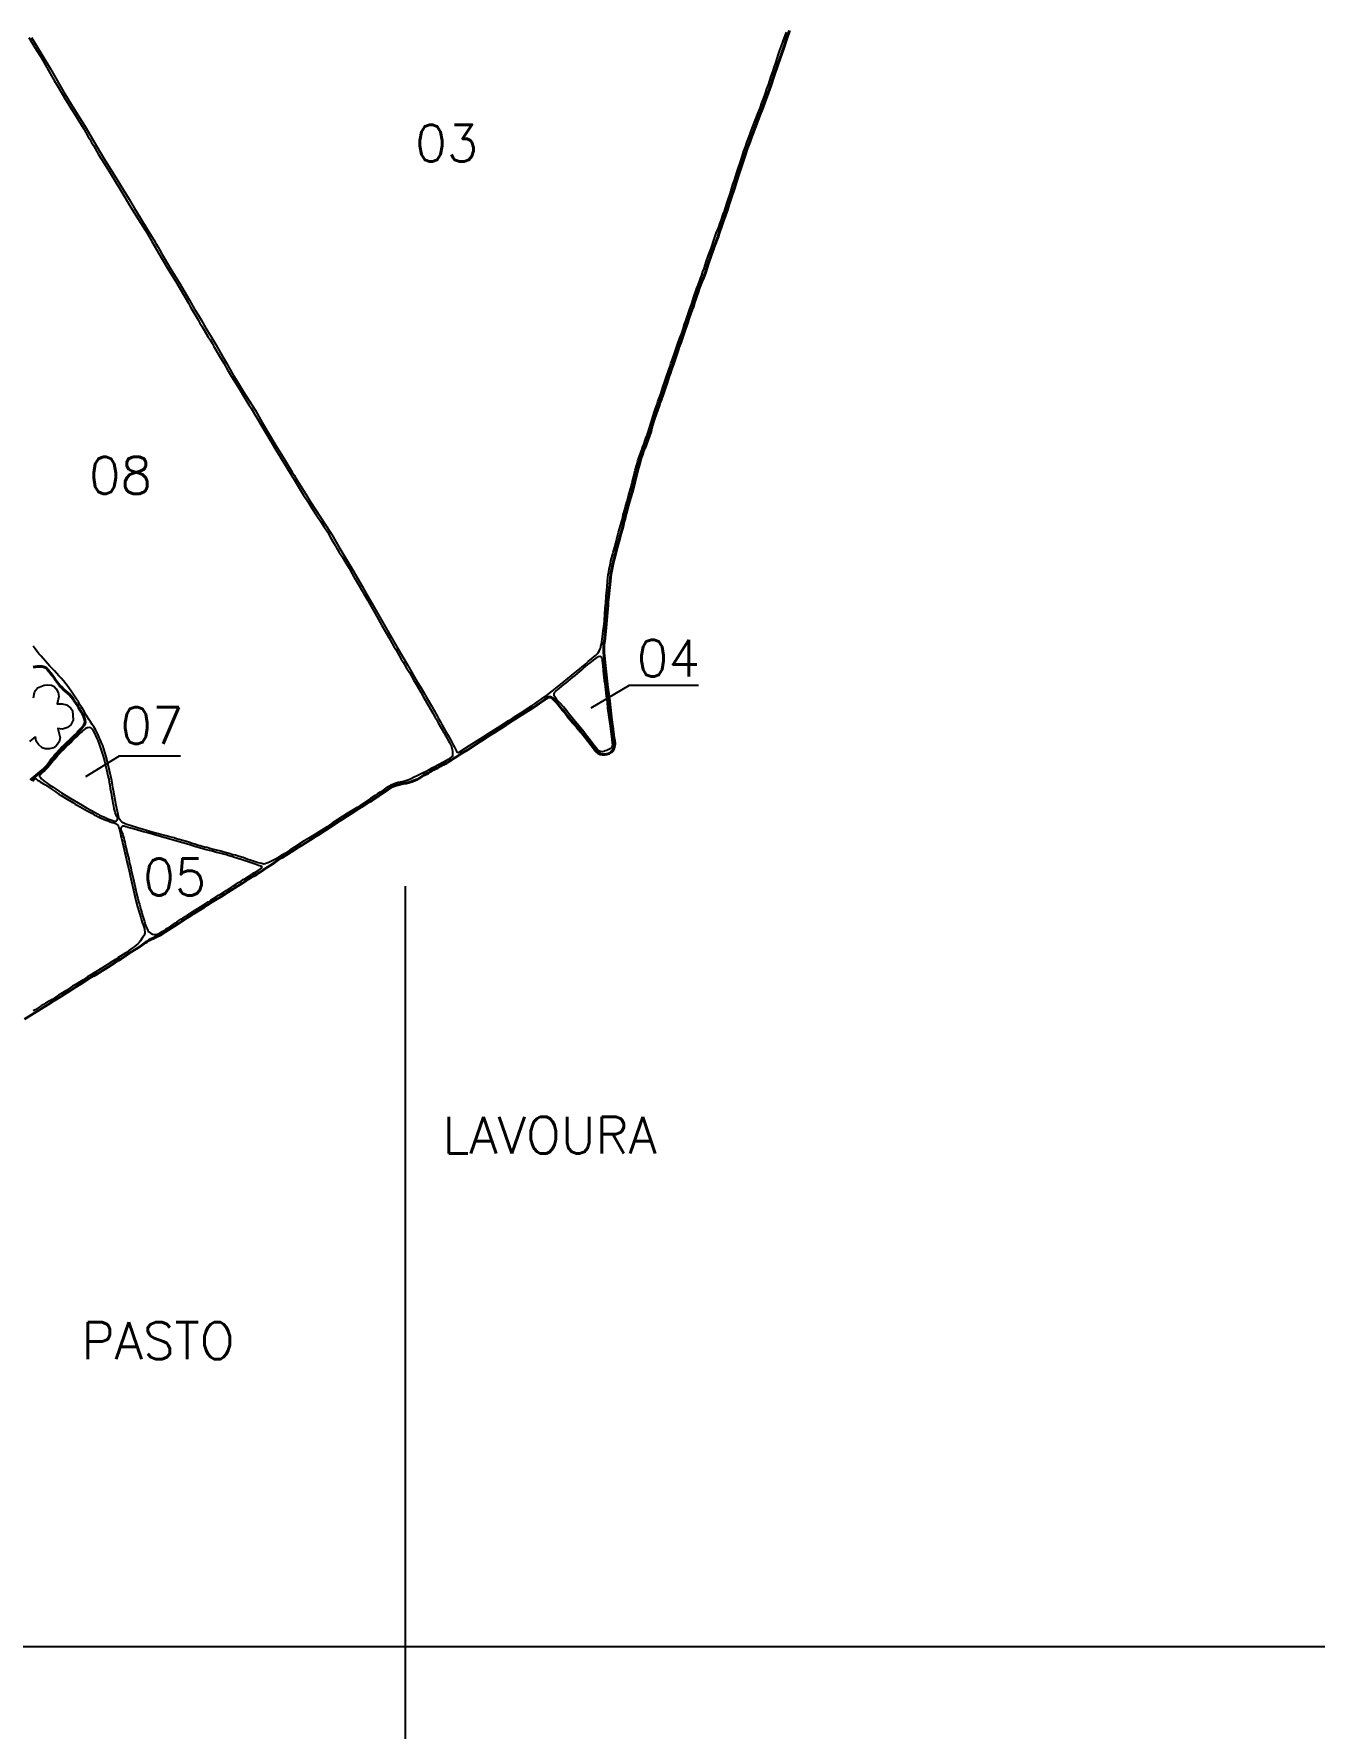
# Model space of a CAD drawing. Extents: x 743869 to 754264, y 7795787 to 7803137.
# Drawn here: x 750541 to 752124, y 7799499 to 7801595 of the extents above; entities that cross this region are included whole.
import ezdxf

# ---------------------------------------------------------------- set-up
doc = ezdxf.new("R2010")
doc.units = 0
doc.linetypes.add('CONTINUO', pattern=[0])
doc.layers.add('0114000593', color=1, linetype='Continuous', lineweight=40)
doc.layers.add('TEXTO_DIVERSOS', color=7, linetype='Continuous', lineweight=5)
for name, color, linetype in [('0114000593003', 5, 'Continuous'), ('0114000593004', 5, 'Continuous'), ('0114000593005', 5, 'Continuous'), ('0114000593006', 5, 'Continuous'), ('0114000593007', 5, 'Continuous'), ('0114000593008', 5, 'Continuous'), ('MALHA', 8, 'Continuous'), ('MATO', 3, 'Continuous'), ('TEXTO_NUN_TAL', 7, 'Continuous')]:
    doc.layers.add(name, color=color, linetype=linetype)
doc.styles.add('Simplex', font='simplex.shx')

msp = doc.modelspace()

# ---------------------------------------------------------------- linework, layer by layer
at = {"layer": '0114000593', "linetype": 'ByBlock'}
for points in [[(750528.9, 7800376.1), (750558, 7800394.4), (750561.3, 7800396.4), (750564.5, 7800398.5), (750568, 7800400.5), (750571.4, 7800402.7), (750577.8, 7800406.8), (750584.4, 7800410.9), (750590.9, 7800414.9), (750600, 7800420.8), (750609.1, 7800426.9), (750614.2, 7800429.9), (750619.4, 7800432.9), (750634.3, 7800442), (750645.2, 7800449.2), (750647.5, 7800450.6), (750652, 7800453.5), (750656.1, 7800456.1), (750659.1, 7800458.2), (750661.3, 7800459.5), (750664.7, 7800461.7), (750667.3, 7800463.2), (750669.6, 7800464.6), (750673.6, 7800467.4), (750675.4, 7800468.6), (750677, 7800469.9), (750678.6, 7800471), (750680.3, 7800472), (750682.9, 7800474.1), (750698.8, 7800481.4), (750719, 7800494.1), (750726.3, 7800499.2), (750730.2, 7800501.8), (750734.2, 7800504.2), (750737.9, 7800506.5), (750741.6, 7800508.7), (750745.1, 7800511.1), (750748.9, 7800513.4), (750752.7, 7800515.9), (750756.7, 7800518.4), (750760.6, 7800521), (750764.7, 7800523.5), (750768.6, 7800525.8), (750772.5, 7800528.2), (750780.6, 7800533.4), (750793, 7800541.4), (750797.1, 7800543.9), (750800.8, 7800546.3), (750804.4, 7800548.5), (750808, 7800550.8), (750811.8, 7800553.1), (750815.7, 7800555.4), (750819.4, 7800557.7), (750823, 7800559.9), (750826.3, 7800562.1), (750829.5, 7800564.2), (750832.8, 7800566.4), (750836.2, 7800568.5), (750839.5, 7800570.8), (750842.7, 7800573.3), (750846.2, 7800575.7), (750849.7, 7800577.7), (750853.2, 7800579.7), (750856.3, 7800581.5), (750862.2, 7800585.4), (750868.7, 7800589.5), (750872.2, 7800591.7), (750875.8, 7800593.9), (750879.3, 7800596.2), (750882.6, 7800598.3), (750889.4, 7800602.5), (750893.1, 7800604.9), (750896.9, 7800607.3), (750900.6, 7800609.6), (750904.1, 7800611.9), (750910.2, 7800615.9), (750913.2, 7800617.8), (750918.8, 7800621.5), (750921.7, 7800623.4), (750927.8, 7800627.3), (750937.1, 7800633.4), (750943.1, 7800637.2), (750946.1, 7800639.2), (750949.3, 7800641.1), (750952.4, 7800643.1), (750955.3, 7800645), (750958.3, 7800646.9), (750964.1, 7800650.6), (750966.9, 7800652.5), (750969.6, 7800654.3), (750972.6, 7800656.3), (750975.6, 7800658.4), (750978.6, 7800660.5), (750981.5, 7800662.5), (750984.5, 7800664.1), (750987.6, 7800665.3), (750990.8, 7800666.2), (750994, 7800667.1), (750997.2, 7800667.7), (751000.8, 7800668.2), (751004.4, 7800669), (751008, 7800670.2), (751011.4, 7800671.6), (751014.5, 7800673), (751017.4, 7800674.6), (751020.1, 7800676.4), (751022.7, 7800678.1), (751028, 7800680.8), (751030.4, 7800682.4), (751033, 7800684.2), (751036.1, 7800685.8), (751039.7, 7800687.4), (751043.4, 7800689.2), (751047.2, 7800691.2), (751051, 7800693.3), (751054.7, 7800695.6), (751058.4, 7800698), (751062.1, 7800700.2), (751065.8, 7800702.5), (751069.5, 7800704.9), (751077, 7800709.7), (751080.7, 7800712.1), (751084.5, 7800714.6), (751092.2, 7800719.5), (751096.1, 7800722.1), (751100.1, 7800724.7), (751104.1, 7800727.3), (751108, 7800729.9), (751112, 7800732.2), (751115.9, 7800734.6), (751119.9, 7800737.2), (751124, 7800740), (751128.3, 7800742.8), (751144, 7800752.8), (751151.8, 7800757.8), (751155.7, 7800760.3), (751162.6, 7800764.9), (751165.4, 7800766.8), (751172.6, 7800771.9), (751174.4, 7800773.2), (751175.8, 7800774.2), (751177.1, 7800774.8), (751178.2, 7800774.8), (751179.6, 7800774.6), (751180.5, 7800774.1), (751181.7, 7800773.4), (751183.1, 7800772.2), (751185.9, 7800769.4), (751187.6, 7800767.2), (751193.9, 7800759.5), (751196.1, 7800756.8), (751198.3, 7800754.1), (751200.5, 7800751.2), (751202.8, 7800748.4), (751205.1, 7800745.7), (751207.5, 7800742.9), (751209.8, 7800740.3), (751212.1, 7800737.6), (751214.5, 7800734.6), (751217, 7800731.7), (751221.7, 7800725.8), (751234.3, 7800709.7), (751236.4, 7800707.4), (751238.8, 7800705.4), (751241.3, 7800704.2), (751243.9, 7800703.8), (751246.6, 7800703.8), (751249.2, 7800704.2), (751251.8, 7800705.2), (751254.4, 7800706.7), (751256.6, 7800708.9), (751257.9, 7800711.6), (751258.6, 7800714.4), (751258.8, 7800717.5), (751258.5, 7800720.9), (751257.9, 7800724.4), (751257.3, 7800728.1), (751256.8, 7800731.8), (751256.3, 7800735.3), (751255, 7800746.3), (751254.6, 7800750.2), (751254, 7800754.2), (751253.1, 7800762.1), (751252.2, 7800770), (751251.7, 7800774.1), (751251.2, 7800778.4), (751250.1, 7800786.8), (751249.6, 7800790.9), (751249, 7800794.7), (751248.5, 7800798.6), (751248.1, 7800802.4), (751247.7, 7800806.1), (751247.3, 7800810), (751246.9, 7800814), (751246.5, 7800818), (751246.1, 7800822), (751245.7, 7800826), (751245.4, 7800829.8), (751245.2, 7800833.4), (751245.3, 7800836.8), (751245.5, 7800840.3), (751246, 7800844), (751246.4, 7800847.9), (751246.9, 7800851.9), (751247.3, 7800856), (751248.3, 7800865.1), (751248.8, 7800869.8), (751249.6, 7800879.4), (751250, 7800884), (751250.2, 7800888.3), (751250.4, 7800892.1), (751251.3, 7800898.7), (751252.1, 7800906.5), (751252.2, 7800910), (751252.6, 7800914), (751253, 7800918.3), (751253.5, 7800922.6), (751254, 7800926.8), (751254.7, 7800930.9), (751256.4, 7800939.1), (751257.4, 7800943.2), (751258.4, 7800947.2), (751260.6, 7800955.6), (751265.1, 7800972.3), (751266.1, 7800976.1), (751268.3, 7800984), (751269.3, 7800987.7), (751270.3, 7800991.5), (751271.3, 7800995.4), (751272.3, 7800999.6), (751273.4, 7801003.6), (751275.6, 7801011.7), (751278, 7801020.4), (751280.2, 7801028.5), (751282.8, 7801038), (751284.6, 7801045.1), (751288, 7801057.9), (751289.6, 7801063.3), (751290.9, 7801068.6), (751291.7, 7801071.2), (751293, 7801075.3), (751294.2, 7801078.6), (751295, 7801080.6), (751295.9, 7801082.7), (751303.4, 7801103.3), (751303.8, 7801105.9), (751304.8, 7801109.6), (751306, 7801113.5), (751307.3, 7801117.6), (751310.1, 7801125.9), (751311.7, 7801130.4), (751313.2, 7801134.9), (751314.8, 7801139.5), (751316.5, 7801144.3), (751318.2, 7801148.9), (751321.6, 7801158.7), (751323.2, 7801163.3), (751324.6, 7801167.4), (751325.8, 7801171.4), (751327.2, 7801175.6), (751328.6, 7801179.6), (751329.8, 7801183.1), (751331, 7801186.5), (751333, 7801192.5), (751335.1, 7801198.6), (751337.3, 7801204.9), (751338.3, 7801208.1), (751340.8, 7801215.1), (751342.1, 7801218.9), (751343.5, 7801222.7), (751344.9, 7801226.5), (751346.1, 7801230.1), (751349.1, 7801239.2), (751350.2, 7801242.3), (751352.7, 7801249.3), (751353.9, 7801252.7), (751355.1, 7801255.9), (751356.1, 7801259.1), (751357.2, 7801262.5), (751358.4, 7801266), (751359.6, 7801269.6), (751361.9, 7801276.5), (751363, 7801279.7), (751364.2, 7801282.7), (751367.4, 7801291.1), (751368.5, 7801293.8), (751370.5, 7801299), (751371.4, 7801301.6), (751372.2, 7801304.2), (751373, 7801307), (751373.8, 7801309.6), (751374.6, 7801312), (751377.6, 7801320.4), (751380.1, 7801327.5), (751380.9, 7801329.5), (751381.6, 7801331.2), (751386.7, 7801344.8), (751387.1, 7801347), (751392.1, 7801361.1), (751393.5, 7801365), (751394.9, 7801369), (751397.7, 7801377.2), (751399.1, 7801381.4), (751400.3, 7801385.7), (751403.2, 7801394.3), (751406.4, 7801403.9), (751411.2, 7801418.5), (751414.9, 7801429.8), (751419.7, 7801444.5), (751422.8, 7801453.6), (751425.9, 7801462), (751428.1, 7801468.2), (751430.6, 7801474.4), (751439.7, 7801498.4), (751440.6, 7801501.2), (751451.8, 7801531.6), (751455.3, 7801541.8), (751460.7, 7801557.7), (751467.8, 7801578.6), (751471.3, 7801588.8), (751475.1, 7801599.6)], [(750539.6, 7800811.9), (750542.2, 7800812.3), (750545, 7800812.6), (750547.9, 7800812.8), (750550.7, 7800812.7), (750553.3, 7800812), (750555.5, 7800810.8), (750557.5, 7800808.8), (750559.5, 7800806.6), (750561.2, 7800804.2), (750563, 7800802), (750564.7, 7800799.7), (750567.8, 7800795.3), (750569.3, 7800793.2), (750570.9, 7800791.1), (750572.7, 7800788.9), (750574.9, 7800786.5), (750577.3, 7800784.2), (750579.7, 7800782), (750582.2, 7800780), (750584.6, 7800778), (750586.7, 7800775.7), (750588.6, 7800773), (750590.5, 7800770.2), (750592.5, 7800767.2), (750594.3, 7800764.3), (750595.9, 7800761.7), (750597.4, 7800759.2), (750598.9, 7800756.7), (750600.4, 7800754), (750601.8, 7800751.5), (750602.8, 7800749.1), (750603.4, 7800746.8), (750603.8, 7800744.3), (750603.4, 7800742), (750602.1, 7800739.7), (750600.6, 7800737.6), (750598.9, 7800735.5), (750597, 7800733.6), (750595, 7800731.5), (750593, 7800729.1), (750590.7, 7800726.7), (750588.4, 7800724.3), (750585.8, 7800722), (750580.7, 7800717.2), (750578.2, 7800714.8), (750575.6, 7800712.3), (750573.1, 7800709.7), (750568.4, 7800704.6), (750566.1, 7800702), (750563.8, 7800699.4), (750561.6, 7800696.8), (750559.6, 7800694.2), (750557.7, 7800691.3), (750555.7, 7800688.5), (750553.4, 7800686.2), (750548.5, 7800682.2), (750536.4, 7800671.9)]]:
    msp.add_lwpolyline(points, dxfattribs=at)
at = {"layer": '0114000593003', "linetype": 'ByBlock'}
msp.add_lwpolyline([(750537.4, 7801590.9), (750542, 7801583.4), (750544.5, 7801579.4), (750561, 7801552.1), (750569.3, 7801537.7), (750577.6, 7801523.5), (750588, 7801506.4), (750603.7, 7801480.9), (750613.9, 7801464.1), (750621.3, 7801451.3), (750628.7, 7801438.9), (750635.6, 7801427.6), (750643.1, 7801415.9), (750651.1, 7801403.1), (750658.4, 7801391), (750664.5, 7801380.3), (750672.2, 7801367.6), (750680.6, 7801354), (750686.1, 7801345), (750688.8, 7801340.5), (750691.4, 7801336), (750694, 7801331.4), (750696.5, 7801327), (750699.1, 7801322.6), (750701.6, 7801318.5), (750710, 7801304.3), (750721.4, 7801285.6), (750726.1, 7801277.8), (750732.9, 7801266), (750735.1, 7801262.3), (750739.3, 7801254.9), (750743.6, 7801247.9), (750747.3, 7801241.5), (750753.3, 7801231.5), (750759.3, 7801221.3), (750765.3, 7801211.3), (750771.4, 7801200.6), (750778.3, 7801188.8), (750787.5, 7801172.9), (750792.4, 7801164.8), (750799.9, 7801152.7), (750814.5, 7801129.5), (750823, 7801114.7), (750838.5, 7801088.3), (750841.1, 7801083.9), (750843.9, 7801079.5), (750846.7, 7801074.9), (750852.4, 7801065.7), (750855.1, 7801061.2), (750860.1, 7801053.2), (750862.3, 7801049.4), (750864.5, 7801045.7), (750876.7, 7801025.7), (750881.8, 7801017.7), (750889.5, 7801005.6), (750899.6, 7800990.5), (750908.9, 7800975.8), (750917.6, 7800960.7), (750932, 7800937), (750939.1, 7800924.8), (750946.4, 7800912.1), (750951.2, 7800903.8), (750958.5, 7800891.2), (750978.3, 7800856.3), (750982.7, 7800848.6), (750989.3, 7800837.1), (750996, 7800825.7), (751002.7, 7800814.6), (751014.7, 7800793.8), (751019.1, 7800786.6), (751023.6, 7800778.9), (751025.8, 7800775.1), (751028, 7800771.2), (751032.2, 7800763.8), (751034.3, 7800760.3), (751036.2, 7800757), (751037.9, 7800753.7), (751039.6, 7800750.7), (751041.4, 7800747.4), (751043.3, 7800744.1), (751045.2, 7800740.7), (751047.1, 7800737.3), (751050.9, 7800730.6), (751052.8, 7800727.4), (751056.3, 7800721.3), (751059, 7800715.9), (751060.3, 7800713.5), (751061.4, 7800711.3), (751062.3, 7800709.4), (751063.2, 7800707.9), (751064, 7800706.6), (751065.3, 7800706), (751066.6, 7800706.8), (751073.6, 7800711.1), (751079.4, 7800714.8), (751089, 7800721), (751095.6, 7800725.2), (751102.7, 7800729.9), (751117.1, 7800738.9), (751127.8, 7800745.9), (751131.4, 7800748.1), (751134.9, 7800750.3), (751142.1, 7800755), (751156.8, 7800764.5), (751160.3, 7800766.8), (751163.9, 7800769.2), (751167.4, 7800771.7), (751170.9, 7800774.1), (751174.2, 7800776.5), (751181.8, 7800782.4), (751185.7, 7800785.5), (751188.2, 7800787.6), (751191.7, 7800790.4), (751196.2, 7800794.1), (751210, 7800805.1), (751215.7, 7800809.8), (751221.1, 7800814.3), (751226.1, 7800818.7), (751230.4, 7800822.5), (751232.6, 7800824.3), (751234.9, 7800826.3), (751237, 7800828.3), (751238.6, 7800830.5), (751239.9, 7800832.6), (751241, 7800834.7), (751241.6, 7800836.2), (751241.8, 7800838), (751242.3, 7800840.2), (751242.9, 7800843), (751243.8, 7800849.6), (751244.2, 7800852.9), (751244.7, 7800856.6), (751245.7, 7800865.1), (751246.1, 7800869.4), (751246.6, 7800877.6), (751247.2, 7800885), (751247.4, 7800888.3), (751247.7, 7800891.3), (751247.9, 7800894.1), (751248.1, 7800896.7), (751248.4, 7800899.8), (751248.7, 7800903.4), (751248.9, 7800907.1), (751249.3, 7800910.7), (751250.1, 7800918.4), (751250.4, 7800922.5), (751250.9, 7800926.3), (751251.5, 7800930), (751252.1, 7800933.4), (751252.7, 7800936.8), (751253.4, 7800940.2), (751254.2, 7800943.6), (751255.9, 7800950.4), (751257, 7800954), (751258.1, 7800957.9), (751260.1, 7800965.3), (751261.9, 7800972.2), (751263.7, 7800978.7), (751266.5, 7800988.3), (751268.1, 7800994.2), (751268.8, 7800997.3), (751269.4, 7801000.5), (751271.2, 7801007.1), (751272.1, 7801010.5), (751274.1, 7801017.3), (751275, 7801020.6), (751275.9, 7801024), (751278.7, 7801033.8), (751279.6, 7801037), (751280.4, 7801040.5), (751282.3, 7801048.1), (751284.3, 7801055.7), (751286.5, 7801063.4), (751287.5, 7801067.1), (751288.7, 7801070.8), (751289.9, 7801074.2), (751291, 7801077.5), (751292.2, 7801080.6), (751293.3, 7801083.8), (751294.7, 7801087.4), (751297.5, 7801095.1), (751298.8, 7801098.9), (751300.2, 7801102.8), (751301.4, 7801106.7), (751303.9, 7801114.7), (751305.2, 7801118.9), (751306.4, 7801122.9), (751307.8, 7801126.8), (751309, 7801130.5), (751310.1, 7801134), (751311.2, 7801137.3), (751312.3, 7801140.5), (751313.4, 7801143.7), (751314.7, 7801146.8), (751315.8, 7801150.2), (751318.5, 7801158.5), (751321.3, 7801166.4), (751322.5, 7801170.2), (751323.6, 7801173.9), (751324.8, 7801177.4), (751326, 7801180.8), (751327.2, 7801184.1), (751328.4, 7801187.7), (751329.8, 7801191.6), (751331.2, 7801195.3), (751332.4, 7801198.9), (751333.6, 7801202.5), (751334.8, 7801206.1), (751336, 7801209.8), (751337.3, 7801213.4), (751338.6, 7801217), (751339.9, 7801220.6), (751341.3, 7801224), (751343.6, 7801230.2), (751345.2, 7801236.3), (751346.3, 7801239.3), (751347.5, 7801242.8), (751348.9, 7801246.5), (751350.2, 7801250.4), (751351.5, 7801254.2), (751354.1, 7801262), (751356.6, 7801269.9), (751357.8, 7801273.6), (751359.1, 7801277.3), (751360.5, 7801281.1), (751361.9, 7801284.7), (751365, 7801292.8), (751366.5, 7801297.1), (751368, 7801301.3), (751369.4, 7801305.3), (751372, 7801313.3), (751374.9, 7801321.6), (751376.4, 7801325.7), (751378, 7801329.7), (751382, 7801341.5), (751383.1, 7801345.2), (751384.4, 7801348.8), (751385.9, 7801352.5), (751387.4, 7801356.5), (751388.9, 7801360.5), (751390.3, 7801364.5), (751393, 7801372.4), (751394.4, 7801376.3), (751395.7, 7801380.1), (751398.2, 7801388), (751401.4, 7801397.7), (751405.1, 7801409), (751406.8, 7801414.5), (751408.5, 7801419.9), (751410.1, 7801425), (751415, 7801439.7), (751418.6, 7801450.6), (751420.5, 7801455.9), (751422.2, 7801460.9), (751425.8, 7801470.6), (751427.5, 7801475.5), (751429.5, 7801480.7), (751431.5, 7801486.1), (751436.2, 7801497.6), (751438.6, 7801503.7), (751440.9, 7801510), (751443.2, 7801516.3), (751445.2, 7801522.1), (751447.1, 7801527.5), (751448.9, 7801532.6), (751450.6, 7801537.7), (751452.3, 7801543.1), (751454.2, 7801548.6), (751456.1, 7801554), (751457.9, 7801559.5), (751461.4, 7801570.2), (751463.2, 7801575.4), (751465.1, 7801580.8), (751467.1, 7801586.3), (751471.1, 7801597.6)], dxfattribs=at)
at = {"layer": '0114000593004', "linetype": 'ByBlock'}
msp.add_lwpolyline([(751243.2, 7800821.8), (751243.4, 7800819.5), (751244, 7800814), (751244.5, 7800807.1), (751244.9, 7800803.3), (751245.3, 7800799.4), (751245.8, 7800795.4), (751246.4, 7800791.5), (751247.3, 7800783.8), (751248.4, 7800776.1), (751249.3, 7800768.6), (751250.1, 7800761.3), (751253.1, 7800738.7), (751253.9, 7800732.2), (751254.8, 7800726), (751255.8, 7800718.3), (751256, 7800716.1), (751255.8, 7800714.3), (751255.3, 7800712.9), (751254.2, 7800711.7), (751253, 7800710.8), (751251.6, 7800710), (751250.1, 7800709.4), (751248.7, 7800708.8), (751247, 7800708.2), (751245.4, 7800707.4), (751243.3, 7800707.1), (751241.3, 7800707.4), (751239.3, 7800708.4), (751237.3, 7800710.2), (751235.3, 7800712.6), (751233.3, 7800715), (751229.7, 7800719.7), (751222.2, 7800729.5), (751220.5, 7800731.8), (751216.8, 7800736.4), (751212.5, 7800741.6), (751210.3, 7800744.2), (751206.1, 7800749.2), (751204.4, 7800751.4), (751202.6, 7800753.5), (751200.9, 7800755.8), (751199.1, 7800758.1), (751195.4, 7800762.6), (751191.2, 7800767.3), (751187.3, 7800771.6), (751185.8, 7800773.4), (751184.7, 7800775), (751184.1, 7800776.4), (751183.9, 7800777.8), (751184.1, 7800779.2), (751184.7, 7800780.7), (751185.9, 7800782.2), (751187.9, 7800783.9), (751190.4, 7800785.9), (751193, 7800788.1), (751195.8, 7800790.4), (751198.6, 7800792.6), (751204.2, 7800797.1), (751207, 7800799.3), (751209.9, 7800801.6), (751212.7, 7800803.9), (751215.5, 7800806.3), (751218.2, 7800808.6), (751220.7, 7800810.8), (751225.6, 7800815.1), (751227.9, 7800816.9), (751232.4, 7800820.3), (751234.3, 7800821.8), (751237.4, 7800824.2), (751238.7, 7800825.2), (751240.8, 7800825.5), (751241.1, 7800825.3), (751241.5, 7800825.1), (751242.1, 7800824.5), (751242.8, 7800823.4)], close=True, dxfattribs=at)
at = {"layer": '0114000593005', "linetype": 'ByBlock'}
msp.add_lwpolyline([(750818.4, 7800566.5), (750814.2, 7800568.1), (750806.9, 7800570.6), (750797.9, 7800573.6), (750791.6, 7800575.6), (750788.5, 7800576.5), (750785.2, 7800577.5), (750781.9, 7800578.5), (750778.6, 7800579.4), (750772, 7800581.1), (750768.5, 7800582), (750764.9, 7800582.9), (750761.2, 7800584), (750753.8, 7800585.9), (750746.7, 7800587.9), (750739.6, 7800590.1), (750732.1, 7800592.3), (750724.5, 7800594.5), (750717.2, 7800596.7), (750710.1, 7800598.6), (750702.9, 7800600.5), (750695.6, 7800602.5), (750688.6, 7800604.7), (750681.6, 7800606.7), (750674.5, 7800608.6), (750668, 7800610.4), (750662.1, 7800612.1), (750657, 7800613.6), (750654.4, 7800614.3), (750652.1, 7800614.9), (750650.8, 7800615.2), (750650, 7800614.9), (750649.1, 7800614.4), (750648.3, 7800613.6), (750648, 7800612.5), (750648, 7800611.4), (750648.4, 7800609.9), (750649.2, 7800608.3), (750649.8, 7800606.7), (750650.5, 7800604.8), (750651.1, 7800602.6), (750651.7, 7800600.4), (750652.3, 7800597.9), (750652.8, 7800595.4), (750653.3, 7800592.9), (750653.8, 7800590.7), (750654.3, 7800588.5), (750654.9, 7800586.1), (750655.6, 7800583.4), (750656.3, 7800580.4), (750657, 7800577.4), (750657.7, 7800574.6), (750658.3, 7800571.7), (750658.9, 7800569), (750659.5, 7800566.3), (750660.2, 7800563.5), (750660.8, 7800560.5), (750661.6, 7800557.3), (750662.4, 7800554), (750663.3, 7800550.6), (750664.1, 7800546.9), (750665, 7800543.2), (750665.9, 7800539.4), (750666.7, 7800535.6), (750667.5, 7800532), (750668.2, 7800528.6), (750669, 7800525.4), (750669.9, 7800522), (750670.9, 7800518.7), (750671.9, 7800515.3), (750672.8, 7800511.8), (750673.8, 7800508.1), (750674.9, 7800504.4), (750676.1, 7800500.8), (750677.2, 7800497.2), (750678.3, 7800493.8), (750679.4, 7800490.7), (750680.4, 7800488.2), (750681.4, 7800486), (750682.6, 7800484.3), (750684.1, 7800483.1), (750685.5, 7800482.3), (750687.2, 7800481.6), (750689.1, 7800481.2), (750691, 7800481.2), (750693.1, 7800481.6), (750695.3, 7800482.4), (750697.4, 7800483.6), (750699.2, 7800484.7), (750700.8, 7800485.6), (750702.3, 7800486.5), (750703.8, 7800487.5), (750705.8, 7800488.8), (750708, 7800490.3), (750710.3, 7800491.9), (750712.6, 7800493.4), (750715, 7800495), (750717.5, 7800496.6), (750719.9, 7800498.3), (750722.4, 7800500), (750725, 7800501.7), (750727.6, 7800503.4), (750730.4, 7800505.1), (750733.4, 7800507.1), (750736.7, 7800509.1), (750739.8, 7800511), (750743.1, 7800513.2), (750746.5, 7800515.3), (750749.8, 7800517.4), (750753.1, 7800519.4), (750756.2, 7800521.4), (750757.7, 7800522), (750759.4, 7800523.5), (750762.5, 7800525.6), (750765.8, 7800527.6), (750769, 7800529.5), (750772.1, 7800531.5), (750775.3, 7800533.4), (750778.3, 7800535.3), (750781.3, 7800537.3), (750784.3, 7800539.2), (750787.5, 7800541.2), (750790.6, 7800543.2), (750793.7, 7800545.2), (750796.8, 7800547.1), (750799.4, 7800548.9), (750802.4, 7800550.8), (750805.8, 7800552.9), (750809.3, 7800555), (750812.6, 7800557.2), (750815.8, 7800559.1), (750817.7, 7800560.1), (750820.6, 7800562.3), (750822.2, 7800563.6), (750822.2, 7800565.1), (750821.3, 7800565.4), (750820.7, 7800565.6), (750819.9, 7800565.9)], close=True, dxfattribs=at)
at = {"layer": '0114000593006', "linetype": 'ByBlock'}
msp.add_lwpolyline([(750539, 7800670.7), (750541.4, 7800672.7), (750542.3, 7800673.5), (750542.9, 7800674), (750543.4, 7800673.6), (750544.3, 7800672.7), (750545.1, 7800672.1), (750546.5, 7800671.1), (750548.2, 7800669.9), (750550.2, 7800668.7), (750552.4, 7800667.5), (750554.7, 7800666.1), (750557.1, 7800664.6), (750562, 7800661.2), (750564.3, 7800659.6), (750566.6, 7800658), (750571.5, 7800654.8), (750574.1, 7800653.1), (750579.7, 7800649.6), (750588.7, 7800644.2), (750591.7, 7800642.4), (750597.7, 7800639), (750603.5, 7800635.8), (750606.4, 7800634.1), (750612.1, 7800631), (750614.9, 7800629.3), (750617.9, 7800627.8), (750620.8, 7800626.4), (750623.8, 7800625), (750626.7, 7800623.7), (750629.5, 7800622.5), (750632.3, 7800621.5), (750635, 7800620.6), (750637.4, 7800619.8), (750639.6, 7800619), (750641.6, 7800618.2), (750643.1, 7800617.2), (750644.3, 7800616.2), (750645, 7800614.8), (750645.7, 7800613), (750646.3, 7800610.9), (750647.5, 7800605.7), (750648.2, 7800602.9), (750648.9, 7800600.2), (750650.2, 7800594.8), (750651.3, 7800589.7), (750654.2, 7800577.1), (750655.8, 7800569.9), (750657.4, 7800563), (750658.2, 7800559.7), (750660.4, 7800550.2), (750662.2, 7800543.1), (750663, 7800539.5), (750664.5, 7800532.1), (750666.2, 7800524.9), (750667, 7800521.6), (750668.8, 7800515.1), (750670.6, 7800508.7), (750672.7, 7800502), (750673.7, 7800498.8), (750674.6, 7800496), (750675.6, 7800493.1), (750676.4, 7800490.4), (750677.2, 7800488.2), (750677.4, 7800486.3), (750677.6, 7800484.6), (750677.6, 7800483.8), (750677.5, 7800482.7), (750677.4, 7800481.6), (750676.3, 7800479.2), (750674.8, 7800477.3), (750673.5, 7800475.2), (750672.3, 7800473.2), (750670.8, 7800471.2), (750669, 7800469.4), (750666.9, 7800467.7), (750664.5, 7800465.8), (750661.9, 7800464), (750659.5, 7800462.3), (750657, 7800460.5), (750654.1, 7800458.5), (750650.9, 7800456.4), (750644.5, 7800452.2), (750641.3, 7800450), (750638, 7800447.9), (750631.3, 7800443.5), (750624.7, 7800439.3), (750615.1, 7800433.5), (750609.6, 7800430.3), (750606.8, 7800428.5), (750600.9, 7800424.6), (750594.8, 7800420.8), (750591.5, 7800418.8), (750588.3, 7800416.9), (750585.2, 7800415), (750579.8, 7800411.3), (750573.9, 7800407.8), (750570.9, 7800405.9), (750565.6, 7800402.3), (750562.9, 7800400.4), (750560.2, 7800398.8), (750554.8, 7800395.9), (750552.2, 7800394.3), (750549.6, 7800392.7), (750547.1, 7800391.1), (750542, 7800387.9), (750539.6, 7800386.4)], dxfattribs=at)
at = {"layer": '0114000593007', "linetype": 'ByBlock'}
msp.add_lwpolyline([(750608.9, 7800737.1), (750606.7, 7800736.9), (750604.3, 7800735.8), (750602.1, 7800734.1), (750600.1, 7800732.3), (750598.3, 7800730.6), (750596.5, 7800728.8), (750594.4, 7800726.9), (750592.1, 7800724.7), (750589.5, 7800722.2), (750586.9, 7800719.6), (750584.2, 7800717), (750581.8, 7800714.7), (750579.6, 7800712.6), (750577.4, 7800710.3), (750575, 7800708.1), (750572.9, 7800705.8), (750570.7, 7800703.4), (750568.7, 7800700.9), (750566.6, 7800698.5), (750564.6, 7800696.2), (750562.8, 7800693.8), (750561, 7800691.7), (750559.4, 7800689.6), (750557.7, 7800687.6), (750553.5, 7800683.7), (750552, 7800682.2), (750550.6, 7800681), (750549.5, 7800679.9), (750548.5, 7800678.9), (750547.4, 7800678), (750547.4, 7800676.7), (750548, 7800676), (750548.5, 7800675.2), (750549.2, 7800674.2), (750550.6, 7800672.9), (750554.3, 7800670), (750556.8, 7800668.1), (750559.5, 7800666.3), (750564.2, 7800663.2), (750566.7, 7800661.6), (750572, 7800658.1), (750574.6, 7800656.4), (750580.1, 7800652.9), (750585.3, 7800649.7), (750590.3, 7800646.7), (750595.1, 7800643.9), (750600.1, 7800641), (750605.5, 7800637.9), (750610.8, 7800634.9), (750616.2, 7800631.8), (750619, 7800630.2), (750621.8, 7800628.8), (750624.4, 7800627.6), (750626.9, 7800626.5), (750629.3, 7800625.4), (750631.8, 7800624.3), (750634.3, 7800623.3), (750636.8, 7800622.4), (750638.9, 7800621.8), (750640.5, 7800621.4), (750641.7, 7800621.4), (750642.7, 7800621.7), (750643.4, 7800622.3), (750644, 7800623.4), (750644.1, 7800624.6), (750643.7, 7800625.7), (750643, 7800627.1), (750642.3, 7800628.6), (750641.7, 7800630.1), (750641.1, 7800631.8), (750640.5, 7800634), (750639.9, 7800636.7), (750639.2, 7800639.8), (750638.6, 7800643), (750638, 7800646.6), (750637.2, 7800650.3), (750636.7, 7800653.9), (750636.1, 7800657.4), (750635.4, 7800661.4), (750634.7, 7800665.4), (750634, 7800669.3), (750633.4, 7800673.2), (750632.5, 7800677.1), (750631.5, 7800681), (750630.7, 7800684.7), (750630, 7800688.1), (750629.2, 7800691.6), (750628.4, 7800695.2), (750627.4, 7800699), (750626.2, 7800702.9), (750625, 7800706.8), (750623.8, 7800710.5), (750622.5, 7800714.1), (750621.2, 7800717.6), (750619.8, 7800721), (750618.5, 7800724.2), (750617.1, 7800727.2), (750615.7, 7800730.2), (750614.1, 7800733), (750612.5, 7800735.3), (750610.9, 7800736.7), (750608.9, 7800737.1)], close=True, dxfattribs=at)
at = {"layer": '0114000593008', "linetype": 'ByBlock'}
msp.add_lwpolyline([(750534.1, 7801590.9), (750541.6, 7801578.7), (750548.3, 7801568.3), (750556.4, 7801554), (750560.7, 7801546.3), (750565.7, 7801537.9), (750570.9, 7801529.2), (750578.4, 7801516.4), (750583.6, 7801507.8), (750586.3, 7801503.5), (750591.4, 7801495.3), (750593.9, 7801491.2), (750599.4, 7801482.5), (750602.1, 7801478), (750604.8, 7801473.5), (750607.3, 7801469.1), (750609.7, 7801465), (750611.9, 7801461), (750614.1, 7801457.2), (750616.1, 7801453.5), (750620.5, 7801446.2), (750629.7, 7801431.2), (750635.2, 7801422.6), (750641.2, 7801413.2), (750646.8, 7801403.9), (750654.4, 7801391.4), (750658.9, 7801383.4), (750664.1, 7801374.9), (750669.9, 7801365.7), (750678.4, 7801352), (750686.3, 7801338.7), (750697.8, 7801318.7), (750706.8, 7801303.7), (750717.1, 7801286.9), (750721.8, 7801279), (750731.6, 7801262.1), (750734.2, 7801257.5), (750743.6, 7801241.5), (750745.8, 7801237.6), (750748.1, 7801233.8), (750755.7, 7801221.2), (750758.3, 7801217), (750760.9, 7801212.7), (750763.2, 7801208.7), (750765.5, 7801204.7), (750770.2, 7801196.5), (750775.2, 7801188.1), (750780, 7801179.8), (750785, 7801171.5), (750789.9, 7801163.5), (750794.6, 7801155.9), (750801.3, 7801144.7), (750806.4, 7801136.6), (750809, 7801132.5), (750813.8, 7801124.5), (750818.4, 7801116.9), (750822.7, 7801109.1), (750827.6, 7801100.9), (750832.6, 7801092.6), (750839.7, 7801080.7), (750844.9, 7801072.3), (750847.6, 7801067.8), (750850.3, 7801063.6), (750855.4, 7801055.3), (750859.6, 7801048.4), (750864.1, 7801041), (750874, 7801024.8), (750879.1, 7801016.7), (750884.3, 7801008.6), (750889.6, 7801000.2), (750894.8, 7800992.6), (750899.1, 7800986.1), (750903.4, 7800979.3), (750907.4, 7800972.2), (750911.4, 7800965.3), (750917.8, 7800954.7), (750922.1, 7800947.8), (750926.1, 7800941.1), (750930.2, 7800934.3), (750934.1, 7800927.4), (750936.1, 7800923.8), (750938.2, 7800920.3), (750946.5, 7800906.2), (750948.7, 7800902.4), (750951.1, 7800898.4), (750953.6, 7800894.2), (750956, 7800889.9), (750962.6, 7800878.3), (750966.5, 7800871), (750970.9, 7800863.3), (750979.3, 7800848.6), (750981.4, 7800845), (750983.5, 7800841.3), (750985.7, 7800837.4), (750988, 7800833.5), (750992.6, 7800825.6), (750994.8, 7800821.9), (750997, 7800818.2), (751001.1, 7800811.4), (751004.9, 7800805.1), (751009.8, 7800796.3), (751013.1, 7800790.8), (751016.1, 7800785.9), (751019, 7800780.8), (751022, 7800775.6), (751026.5, 7800767.9), (751033.8, 7800754.9), (751036.5, 7800750.4), (751037.8, 7800747.9), (751040.6, 7800743), (751044.5, 7800735.9), (751047.3, 7800731), (751049.9, 7800726.6), (751053.4, 7800720.6), (751054.4, 7800718.8), (751056.1, 7800715.4), (751056.9, 7800713.5), (751057.5, 7800711.7), (751057.9, 7800709.9), (751058.2, 7800708.3), (751058.4, 7800706.9), (751058.3, 7800705), (751058.3, 7800702.3), (751058, 7800701.3), (751057.4, 7800701.1), (751054.5, 7800699), (751052.7, 7800697.6), (751049.9, 7800695.8), (751046.9, 7800694.1), (751040.1, 7800690.7), (751036.5, 7800688.7), (751032.8, 7800686.7), (751029.2, 7800684.7), (751025.5, 7800682.8), (751021.9, 7800681), (751014.5, 7800677.4), (751010.8, 7800675.6), (751006.9, 7800673.8), (751003.1, 7800672.2), (750999.4, 7800670.9), (750995.4, 7800670), (750991.2, 7800669), (750987.1, 7800667.7), (750983.2, 7800666.1), (750979.4, 7800664.2), (750975.9, 7800662), (750972.4, 7800659.7), (750968.9, 7800657.3), (750965.5, 7800655), (750962.4, 7800652.9), (750956.8, 7800649.2), (750950.8, 7800645.3), (750943.8, 7800640.8), (750940.1, 7800638.3), (750936.2, 7800635.8), (750932.2, 7800633.2), (750928.1, 7800630.8), (750916.3, 7800623.4), (750909.5, 7800618.8), (750903.1, 7800614.4), (750896.6, 7800610.1), (750893.2, 7800607.9), (750889.9, 7800605.9), (750886.6, 7800604), (750880.7, 7800600.4), (750877.8, 7800598.7), (750874.9, 7800596.8), (750862.6, 7800588.9), (750856.9, 7800585.2), (750850.9, 7800581.4), (750847.9, 7800579.6), (750842.2, 7800576), (750839.5, 7800574.3), (750837, 7800572.9), (750834.4, 7800571.6), (750832, 7800570.5), (750829.9, 7800569.7), (750828.4, 7800569.1), (750826.7, 7800568.5), (750824.9, 7800568.2), (750822.5, 7800568.7), (750820.4, 7800569.1), (750817.9, 7800569.9), (750815.3, 7800570.7), (750810.5, 7800572.3), (750807.9, 7800573.1), (750805.2, 7800574), (750799.2, 7800576.1), (750796.1, 7800577.1), (750793, 7800578), (750789.8, 7800579), (750786.5, 7800579.8), (750783.4, 7800580.9), (750780.2, 7800581.7), (750777.2, 7800582.5), (750774.3, 7800583.3), (750771.7, 7800584), (750766.5, 7800585.2), (750761, 7800586.7), (750758, 7800587.4), (750754.8, 7800588.5), (750751.5, 7800589.2), (750748.7, 7800590), (750746, 7800590.9), (750743, 7800591.7), (750739.7, 7800592.8), (750736.2, 7800593.7), (750732.8, 7800594.9), (750729.3, 7800595.9), (750722.9, 7800597.6), (750720, 7800598.6), (750717, 7800599.4), (750713.8, 7800600.6), (750710.4, 7800601.4), (750707.1, 7800602.3), (750703.9, 7800603.1), (750700.7, 7800604), (750697.5, 7800604.8), (750694.5, 7800605.5), (750691.4, 7800606.3), (750685.3, 7800608), (750682.6, 7800608.9), (750679.9, 7800609.7), (750677, 7800610.4), (750674.2, 7800611.3), (750671.5, 7800612.1), (750668.8, 7800612.9), (750666.1, 7800613.7), (750663.3, 7800614.5), (750660.7, 7800615.4), (750655.6, 7800617), (750653.2, 7800618), (750651, 7800619.3), (750649.1, 7800620.6), (750647.7, 7800622), (750646.6, 7800623.2), (750646.1, 7800624.2), (750645.3, 7800627.1), (750644.6, 7800630), (750643.9, 7800633.4), (750642.3, 7800640.7), (750640.1, 7800652.1), (750638.8, 7800659.2), (750638.3, 7800662.8), (750637.7, 7800666.4), (750636.3, 7800673.4), (750635.5, 7800676.8), (750634.8, 7800680.3), (750634, 7800683.8), (750632.4, 7800690.9), (750631.5, 7800694.6), (750629.4, 7800702.6), (750628.1, 7800706.8), (750626.9, 7800710.9), (750625.6, 7800714.8), (750624.2, 7800718.4), (750622.9, 7800721.6), (750621.4, 7800724.9), (750619.9, 7800728.1), (750618.2, 7800731.3), (750616.5, 7800734.5), (750614.6, 7800737.8), (750612.5, 7800741), (750610.6, 7800744), (750608.7, 7800746.8), (750605.3, 7800752.3), (750601.7, 7800758.5), (750599.6, 7800761.9), (750597.5, 7800765.4), (750595.5, 7800769), (750593.3, 7800772.4), (750590.8, 7800776.1), (750588.2, 7800779.8), (750582.7, 7800787.3), (750579.9, 7800791.1), (750577, 7800794.8), (750574.1, 7800798.1), (750571.4, 7800801.2), (750566, 7800807.2), (750560.4, 7800813), (750554.8, 7800819.3), (750549.4, 7800825.6), (750546.8, 7800828.5), (750542.1, 7800834.7), (750539.6, 7800838)], dxfattribs=at)
at = {"layer": 'MALHA', "linetype": 'ByBlock'}
for points in [[(751000, 7796848.1), (751000, 7800540.7)], [(750326.7, 7799600), (752220.4, 7799600)]]:
    msp.add_lwpolyline(points, dxfattribs=at)
at = {"layer": 'MATO', "linetype": 'CONTINUO'}
for points in [[(750540.2, 7800774, 0), (750541.3, 7800780.3, 0), (750542.3, 7800782.9, 0), (750545, 7800786.4, 0), (750549.2, 7800787.9, 0), (750553.2, 7800789.7, 0), (750557.8, 7800790.1, 0), (750562.1, 7800789.5, 0), (750565.6, 7800787.7, 0), (750568.2, 7800784.9, 0), (750570.5, 7800780.4, 0), (750571.4, 7800775.4, 0), (750569.3, 7800766.5, 0), (750575.5, 7800766.6, 0), (750580.7, 7800765.3, 0), (750585.6, 7800761.5, 0), (750588.3, 7800758.4, 0), (750589, 7800746.1, 0), (750586, 7800740.6, 0), (750582, 7800737, 0), (750575.7, 7800735.3, 0), (750570.2, 7800735.8, 0), (750573.1, 7800724.3, 0), (750571.8, 7800719.4, 0), (750568.5, 7800714.8, 0), (750564.8, 7800711.9, 0), (750559.7, 7800710.6, 0), (750554.5, 7800710.9, 0), (750550.7, 7800712, 0), (750546.3, 7800716.3, 0), (750543.2, 7800720.2, 0), (750542.3, 7800726.2, 0)], [(750542.1, 7800725.6, 0), (750535.2, 7800719.8, 0)]]:
    msp.add_polyline3d(points, dxfattribs=at)
at = {"layer": 'TEXTO_NUN_TAL', "linetype": 'Continuous'}
for points in [[(751229.5, 7800761.4), (751276.9, 7800789.7), (751362.5, 7800789.7)], [(750604.6, 7800676.5), (750646.4, 7800702.2), (750721.7, 7800702.2)]]:
    msp.add_lwpolyline(points, dxfattribs=at)

# ---------------------------------------------------------------- texts
at = {"layer": 'TEXTO_DIVERSOS', "linetype": 'Continuous', "style": 'Simplex'}
for s, p in [('LAVOURA', (751045.8, 7800210.1)), ('PASTO', (750599.5, 7799955.7))]:
    msp.add_text(s, height=45.5, dxfattribs=at).set_placement(p)
at = {"layer": 'TEXTO_NUN_TAL', "linetype": 'Continuous', "style": 'Simplex'}
for s, p in [('03', (751012.1, 7801437.6)), ('08', (750608.6, 7801026.5)), ('04', (751286.2, 7800800.1)), ('07', (750647.6, 7800716.8, 564.5)), ('05', (750675.7, 7800529.4))]:
    msp.add_text(s, height=45.5, dxfattribs=at).set_placement(p)

doc.saveas('drawing.dxf')
